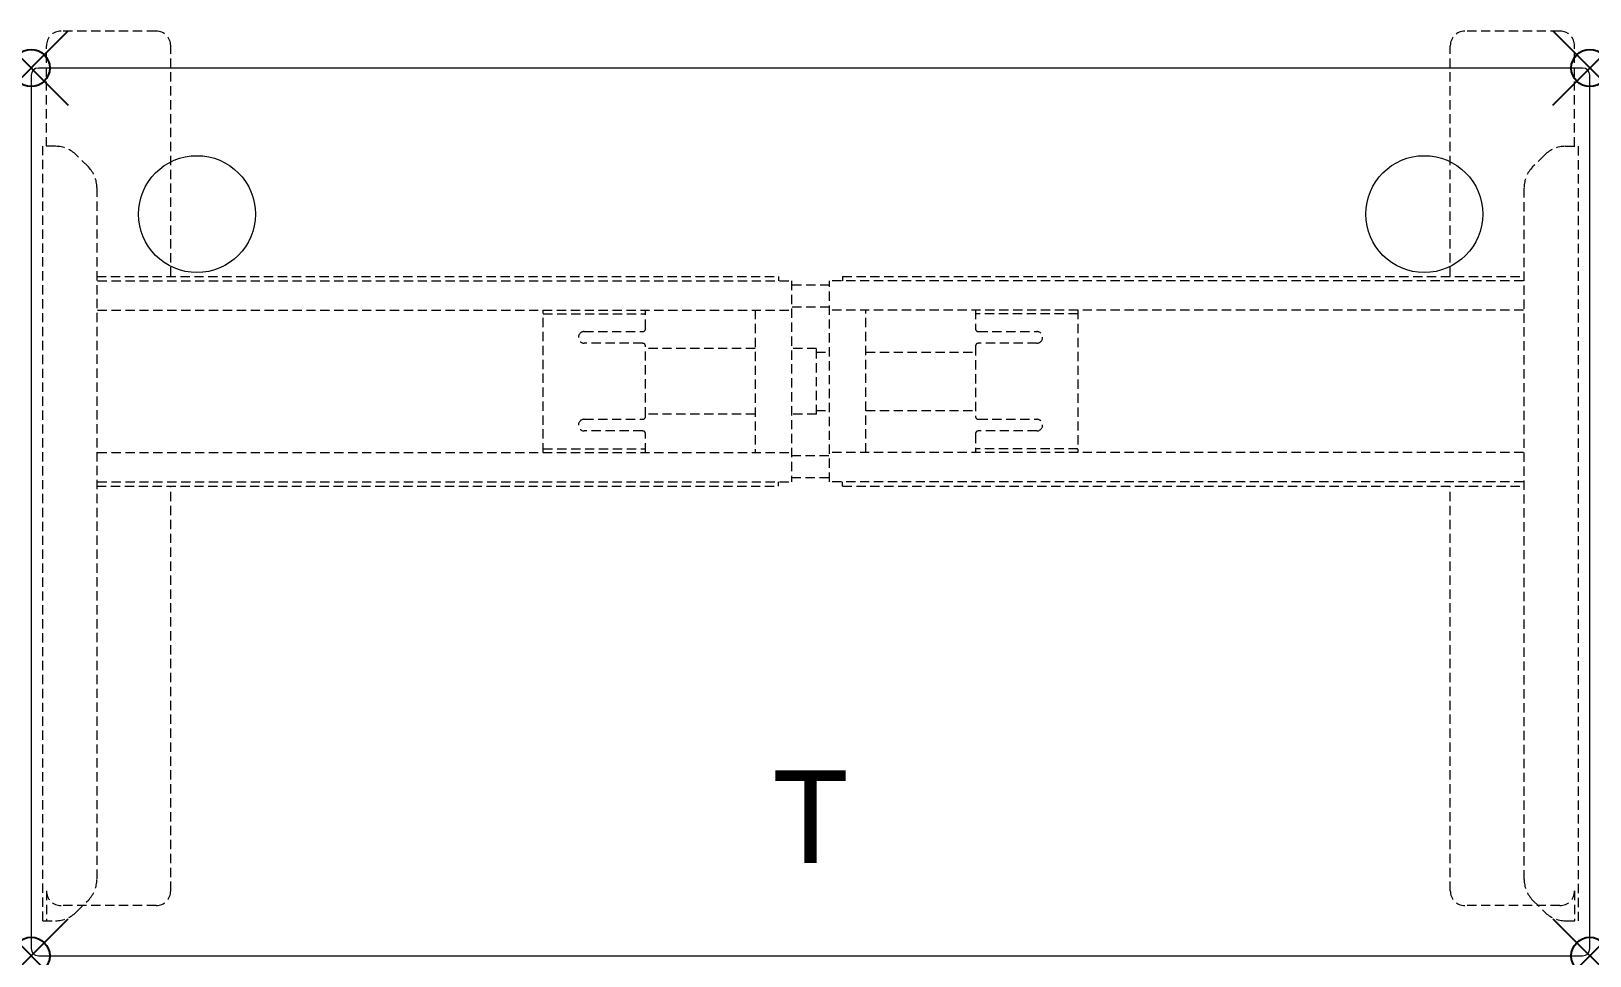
# Model space of a CAD drawing. Extents: x 0 to 42, y -23.9 to 1.
import ezdxf
from ezdxf.enums import TextEntityAlignment as Align

# ---------------------------------------------------------------- set-up
doc = ezdxf.new("R2010")
doc.units = 0
doc.header["$LTSCALE"] = 2
doc.header["$PDMODE"] = 35
doc.linetypes.add('HIDDEN2', pattern=[0.1875, 0.125, -0.0625])
doc.layers.add('AFUTL-P', color=2, linetype='Continuous')
doc.layers.add('AFUTL-P-TN', color=2, linetype='Continuous')
doc.styles.get("Standard").update_dxf_attribs({"font": 'monotxt.shx', "height": 2.5})

msp = doc.modelspace()

# ---------------------------------------------------------------- linework, layer by layer
at = {"layer": 'AFUTL-P', "linetype": 'HIDDEN2', "lineweight": 0}
for p, q in [((3.366, 0.993), (0.807, 0.993)), ((41.193, 0.993), (38.634, 0.993)), ((0.413, -2.11), (0.413, 0.599)), ((3.76, -5.616), (3.76, 0.599)), ((38.24, -5.616), (38.24, 0.599)), ((41.587, -2.11), (41.587, 0.599)), ((0.315, -22.976), (0.315, -2.11)), ((0.658, -2.11), (0.315, -2.11)), ((1.541, -2.667), (1.215, -2.34)), ((40.785, -2.34), (40.459, -2.667)), ((41.342, -2.11), (41.685, -2.11)), ((41.685, -2.11), (41.685, -22.976)), ((1.772, -3.223), (1.772, -21.862)), ((40.228, -21.862), (40.228, -3.223)), ((1.772, -5.616), (20.138, -5.616)), ((1.791, -5.734), (20.492, -5.734)), ((20.138, -5.616), (20.138, -5.734)), ((20.492, -5.734), (20.492, -11.147)), ((21.508, -5.852), (20.492, -5.852)), ((40.209, -5.734), (21.508, -5.734)), ((21.508, -11.147), (21.508, -5.734)), ((21.862, -5.616), (40.228, -5.616)), ((21.862, -5.616), (21.862, -5.734)), ((1.791, -6.521), (20.492, -6.521)), ((13.799, -10.36), (13.799, -6.521)), ((13.799, -6.62), (16.555, -6.62)), ((16.555, -7.023), (16.555, -6.521)), ((19.508, -6.521), (19.508, -10.36)), ((21.508, -6.442), (20.492, -6.442)), ((40.209, -6.521), (21.508, -6.521)), ((22.492, -10.36), (22.492, -6.521)), ((25.445, -6.521), (25.445, -7.023)), ((28.201, -6.62), (25.445, -6.62)), ((28.201, -6.521), (28.201, -10.36)), ((14.902, -7.102), (16.476, -7.102)), ((25.524, -7.102), (27.098, -7.102)), ((16.476, -7.417), (14.902, -7.417)), ((16.555, -9.385), (16.555, -7.496)), ((19.508, -7.555), (16.555, -7.555)), ((21.158, -7.555), (20.492, -7.555)), ((21.158, -9.326), (21.158, -7.555)), ((25.445, -7.496), (25.445, -9.385)), ((27.098, -7.417), (25.524, -7.417)), ((21.158, -7.653), (21.508, -7.653)), ((22.492, -7.653), (25.445, -7.653)), ((21.158, -9.228), (21.508, -9.228)), ((22.492, -9.228), (25.445, -9.228)), ((14.902, -9.464), (16.476, -9.464)), ((19.508, -9.326), (16.555, -9.326)), ((21.158, -9.326), (20.492, -9.326)), ((25.524, -9.464), (27.098, -9.464)), ((16.476, -9.779), (14.902, -9.779)), ((16.555, -10.36), (16.555, -9.858)), ((25.445, -9.858), (25.445, -10.36)), ((27.098, -9.779), (25.524, -9.779)), ((1.791, -10.36), (20.492, -10.36)), ((13.799, -10.261), (16.555, -10.261)), ((20.492, -10.438), (21.508, -10.438)), ((40.209, -10.36), (21.508, -10.36)), ((28.201, -10.261), (25.445, -10.261)), ((1.772, -11.265), (20.138, -11.265)), ((1.791, -11.147), (20.492, -11.147)), ((3.76, -22.173), (3.76, -11.265)), ((20.138, -11.265), (20.138, -11.147)), ((20.492, -11.029), (21.508, -11.029)), ((40.209, -11.147), (21.508, -11.147)), ((21.862, -11.265), (21.862, -11.147)), ((21.862, -11.265), (40.228, -11.265)), ((38.24, -22.173), (38.24, -11.265)), ((0.413, -22.173), (0.413, -22.976)), ((41.587, -22.173), (41.587, -22.976)), ((3.366, -22.566), (0.807, -22.566)), ((1.215, -22.745), (1.541, -22.419)), ((41.193, -22.566), (38.634, -22.566)), ((40.459, -22.419), (40.785, -22.745)), ((0.315, -22.976), (0.658, -22.976)), ((41.342, -22.976), (41.685, -22.976))]:
    msp.add_line(p, q, dxfattribs=at)
at = {"layer": 'AFUTL-P', "lineweight": 0}
for p, q in [((41.803, 0), (0.197, 0)), ((0, -0.197), (0, -23.724)), ((42, -23.724), (42, -0.197)), ((0.197, -23.921), (41.803, -23.921))]:
    msp.add_line(p, q, dxfattribs=at)
at = {"layer": 'AFUTL-P', "linetype": 'Continuous', "lineweight": 0}
for p, q in [((41.803, 0), (0.197, 0)), ((0, -0.197), (0, -23.724)), ((42, -23.724), (42, -0.197)), ((0.197, -23.921), (41.803, -23.921))]:
    msp.add_line(p, q, dxfattribs=at)
at = {"layer": 'AFUTL-P', "lineweight": 0}
for centre in [(4.468, -3.937), (37.539, -3.937)]:
    msp.add_circle(centre, 1.575, dxfattribs=at)
at = {"layer": 'AFUTL-P', "linetype": 'HIDDEN2', "lineweight": 0}
for centre, radius, start, end in [((0.807, 0.599), 0.394, 90, 180), ((3.366, 0.599), 0.394, 0, 90), ((38.634, 0.599), 0.394, 90, 180), ((41.193, 0.599), 0.394, 0, 90), ((0.658, -2.897), 0.787, 45, 90), ((41.342, -2.897), 0.787, 90, 135), ((0.984, -3.223), 0.787, 360, 45), ((41.016, -3.223), 0.787, 135, 180), ((14.902, -7.259), 0.157, 90, 270), ((16.476, -7.023), 0.0787, 270, 0), ((25.524, -7.023), 0.0787, 180, 270), ((27.098, -7.259), 0.157, 270, 90), ((16.476, -7.496), 0.0787, 360, 90), ((25.524, -7.496), 0.0787, 90, 180), ((14.902, -9.622), 0.157, 90, 270), ((16.476, -9.385), 0.0787, 270, 0), ((25.524, -9.385), 0.0787, 180, 270), ((27.098, -9.622), 0.157, 270, 90), ((16.476, -9.858), 0.0787, 360, 90), ((25.524, -9.858), 0.0787, 90, 180), ((0.807, -22.173), 0.394, 180, 270), ((0.984, -21.862), 0.787, 315, 0), ((3.366, -22.173), 0.394, 270, 360), ((38.634, -22.173), 0.394, 180, 270), ((41.016, -21.862), 0.787, 180, 225), ((41.193, -22.173), 0.394, 270, 360), ((0.658, -22.188), 0.787, 270, 315), ((41.342, -22.188), 0.787, 225, 270)]:
    msp.add_arc(centre, radius, start, end, dxfattribs=at)
at = {"layer": 'AFUTL-P', "lineweight": 0}
for centre, start, end in [((0.197, -0.197), 90, 180), ((41.803, -0.197), 0, 90), ((0.197, -23.724), 180, 270), ((41.803, -23.724), 270, 0)]:
    msp.add_arc(centre, 0.197, start, end, dxfattribs=at)
at = {"layer": 'AFUTL-P', "linetype": 'Continuous', "lineweight": 0}
for centre, start, end in [((0.197, -0.197), 90, 180), ((41.803, -0.197), 0, 90), ((0.197, -23.724), 180, 270), ((41.803, -23.724), 270, 0)]:
    msp.add_arc(centre, 0.197, start, end, dxfattribs=at)
at = {"layer": 'AFUTL-P'}
for p in [(0, 0), (42, 0), (0, -23.921), (42, -23.921)]:
    msp.add_point(p, dxfattribs=at)

# ---------------------------------------------------------------- texts
at = {"layer": 'AFUTL-P-TN'}
msp.add_text('T', height=2.5, dxfattribs=at).set_placement((21, -21.421), align=Align.CENTER)

doc.saveas('drawing.dxf')
